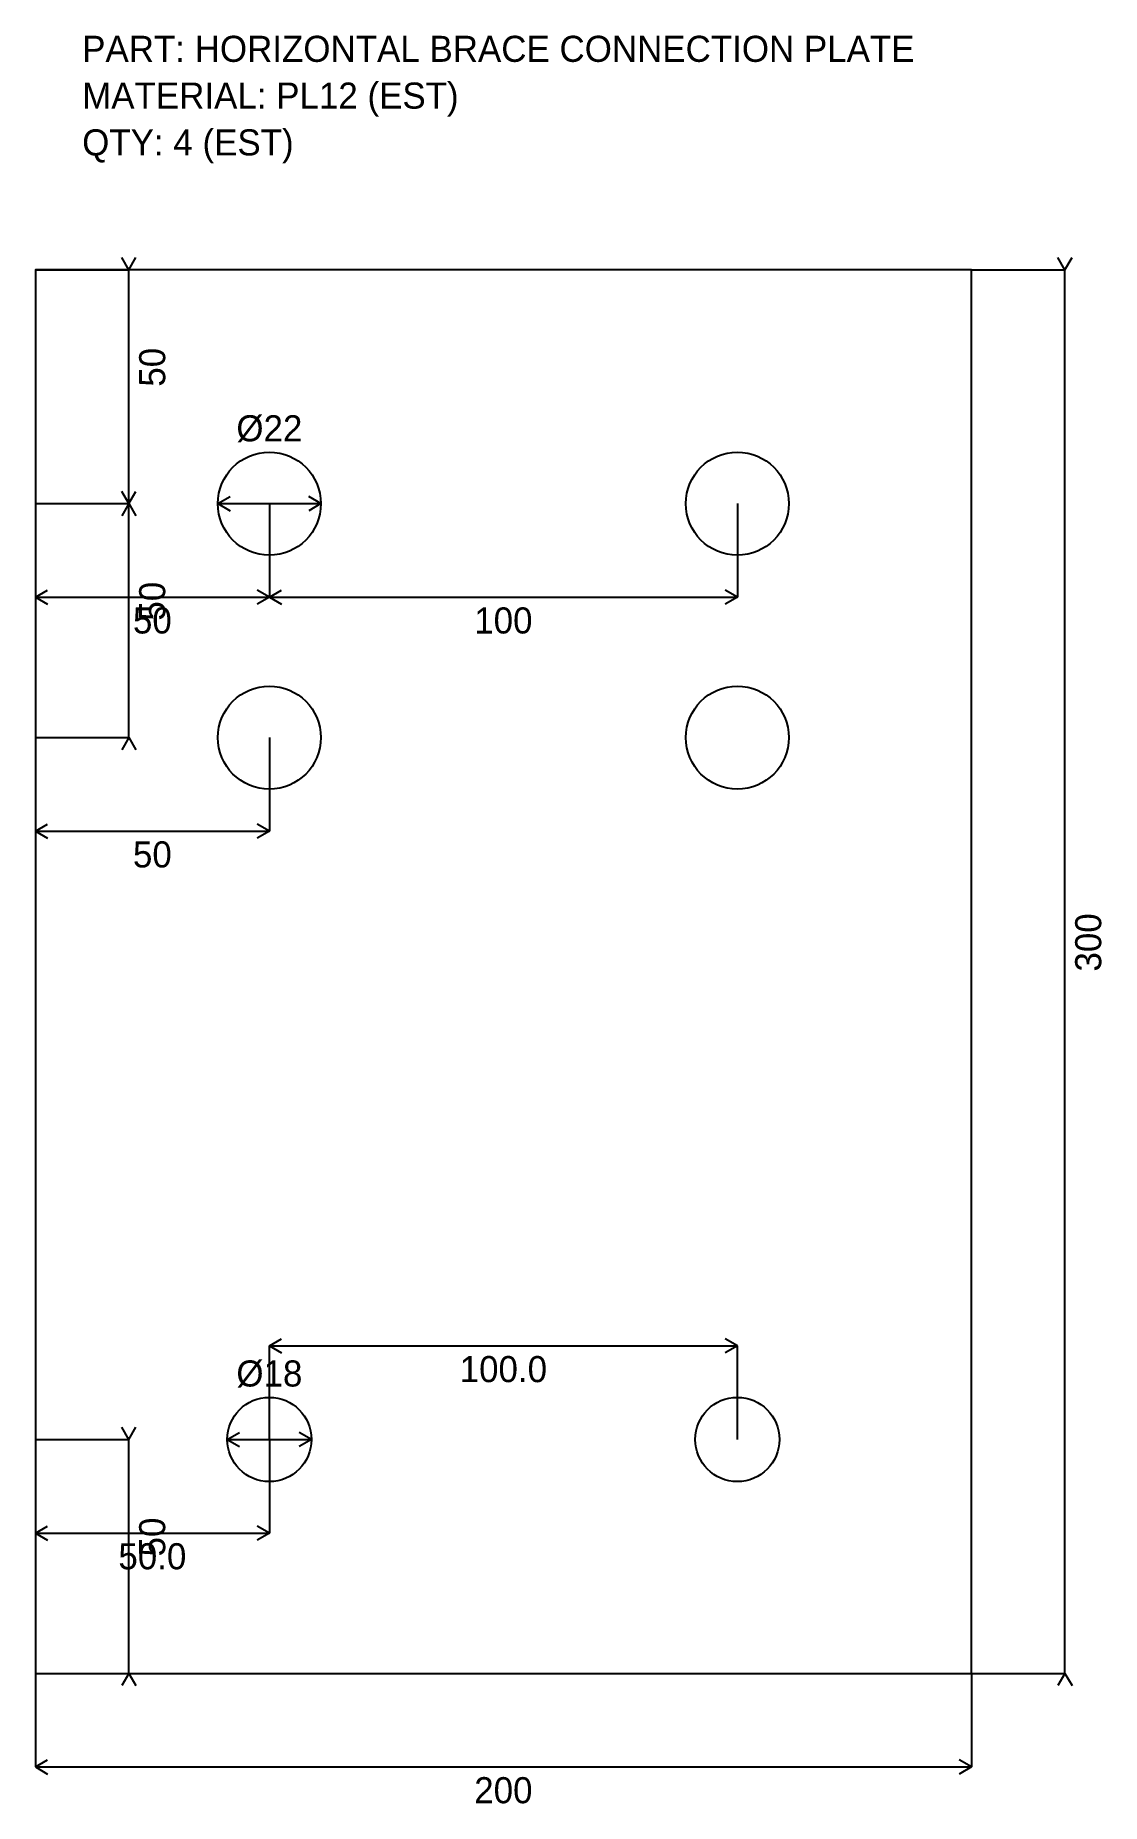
# Model space of a CAD drawing. Header units: millimetres. Extents: x 0 to 228, y -28 to 350.
import ezdxf

# ---------------------------------------------------------------- set-up
doc = ezdxf.new("R2010")
doc.units = ezdxf.units.MM
for name, color, linetype in [('ANNOTATION', 7, 'Continuous'), ('DIMENSION', 2, 'Continuous'), ('GEOMETRY', 1, 'Continuous')]:
    doc.layers.add(name, color=color, linetype=linetype)

msp = doc.modelspace()

# ---------------------------------------------------------------- linework, layer by layer
at = {"layer": 'DIMENSION'}
for p, q in [((20, 300), (18.5, 302.6)), ((20, 300), (21.5, 302.6)), ((220, 300), (218.5, 302.6)), ((220, 300), (221.5, 302.6)), ((0, 300), (20, 300)), ((20, 250), (20, 300)), ((200, 300), (220, 300)), ((220, 0), (220, 300)), ((0, 250), (0, 230)), ((0, 250), (20, 250)), ((0, 250), (20, 250)), ((20, 250), (18.5, 252.6)), ((20, 250), (18.5, 247.4)), ((20, 250), (21.5, 252.6)), ((20, 200), (20, 250)), ((20, 250), (21.5, 247.4)), ((39, 250), (41.6, 251.5)), ((39, 250), (61, 250)), ((39, 250), (41.6, 248.5)), ((50, 250), (50, 230)), ((50, 250), (50, 230)), ((61, 250), (58.4, 251.5)), ((61, 250), (58.4, 248.5)), ((150, 250), (150, 230)), ((0, 230), (2.6, 231.5)), ((50, 230), (47.4, 231.5)), ((50, 230), (52.6, 231.5)), ((150, 230), (147.4, 231.5)), ((0, 230), (50, 230)), ((0, 230), (2.6, 228.5)), ((50, 230), (47.4, 228.5)), ((50, 230), (150, 230)), ((50, 230), (52.6, 228.5)), ((150, 230), (147.4, 228.5)), ((0, 200), (0, 180)), ((0, 200), (20, 200)), ((20, 200), (18.5, 197.4)), ((20, 200), (21.5, 197.4)), ((50, 200), (50, 180)), ((0, 180), (2.6, 181.5)), ((50, 180), (47.4, 181.5)), ((0, 180), (50, 180)), ((0, 180), (2.6, 178.5)), ((50, 180), (47.4, 178.5)), ((50, 70), (52.6, 71.5)), ((50, 50), (50, 70)), ((50, 70), (150, 70)), ((50, 70), (52.6, 68.5)), ((150, 70), (147.4, 71.5)), ((150, 70), (147.4, 68.5)), ((150, 50), (150, 70)), ((0, 50), (0, 30)), ((0, 50), (20, 50)), ((20, 50), (18.5, 52.6)), ((20, 50), (21.5, 52.6)), ((20, 0), (20, 50)), ((41, 50), (43.6, 51.5)), ((41, 50), (59, 50)), ((41, 50), (43.6, 48.5)), ((50, 50), (50, 30)), ((59, 50), (56.4, 51.5)), ((59, 50), (56.4, 48.5)), ((0, 30), (2.6, 31.5)), ((50, 30), (47.4, 31.5)), ((0, 30), (50, 30)), ((0, 30), (2.6, 28.5)), ((50, 30), (47.4, 28.5)), ((0, 0), (0, -20)), ((0, 0), (20, 0)), ((20, 0), (18.5, -2.6)), ((20, 0), (21.5, -2.6)), ((200, 0), (200, -20)), ((200, 0), (220, 0)), ((220, 0), (218.5, -2.6)), ((220, 0), (221.5, -2.6)), ((0, -20), (2.6, -18.5)), ((200, -20), (197.4, -18.5)), ((0, -20), (200, -20)), ((0, -20), (2.6, -21.5)), ((200, -20), (197.4, -21.5))]:
    msp.add_line(p, q, dxfattribs=at)
at = {"layer": 'GEOMETRY'}
msp.add_lwpolyline([(0, 0), (200, 0), (200, 300), (0, 300)], close=True, dxfattribs=at)
for centre, radius in [((50, 250), 11), ((150, 250), 11), ((50, 200), 11), ((150, 200), 11), ((50, 50), 9), ((150, 50), 9)]:
    msp.add_circle(centre, radius, dxfattribs=at)

# ---------------------------------------------------------------- texts
at = {"layer": 'ANNOTATION', "char_height": 5.58}
for s, insert, attachment_point in [('PART: HORIZONTAL BRACE CONNECTION PLATE', (10, 350), 1), ('MATERIAL: PL12 (EST)', (10, 340), 1), ('QTY: 4 (EST)', (10, 330), 1), ('Ø22', (50, 266), 5), ('50', (25, 225), 5), ('100', (100, 225), 5), ('50', (25, 175), 5), ('Ø18', (50, 64), 5), ('100.0', (100, 65), 5), ('50.0', (25, 25), 5), ('200', (100, -25), 5)]:
    msp.add_mtext(s, dxfattribs=dict(at, insert=insert, attachment_point=attachment_point))
at = {"layer": 'ANNOTATION', "char_height": 5.58, "attachment_point": 4, "rotation": 90}
for s, insert in [('50', (25, 275)), ('50', (25, 225)), ('300', (225, 150)), ('50', (25, 25))]:
    msp.add_mtext(s, dxfattribs=dict(at, insert=insert))

doc.saveas('drawing.dxf')
